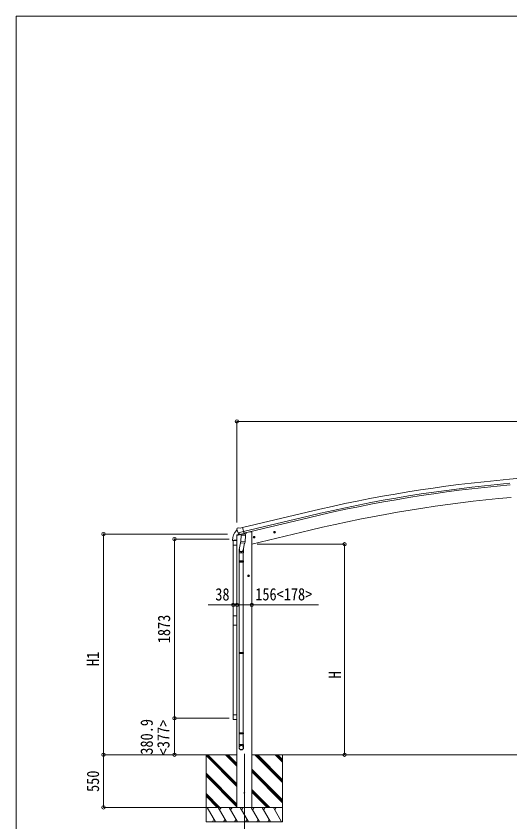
# Model space of a CAD drawing. Units: millimetres at full size, sheet at 1:35. Extents: x -9783 to 9892, y -6828 to 6752.
# Drawn here: x -9783 to -4616, y -1671 to 6752 of the extents above; entities that cross this region are included whole.
import ezdxf
from ezdxf.enums import TextEntityAlignment as Align

# ---------------------------------------------------------------- set-up
doc = ezdxf.new("R2010")
doc.units = ezdxf.units.MM
doc.header["$LTSCALE"] = 35
doc.header["$PDMODE"] = 32
doc.header["$PDSIZE"] = 35
for name, color, linetype, lineweight in [('0-0_0', 7, 'Continuous', 9), ('0-1_本体', 4, 'Continuous', 9), ('0-2_部品', 7, 'Continuous', 9), ('0-8_PARTS2', 2, 'Continuous', 9), ('0-A_寸法', 6, 'Continuous', 9), ('1-0_FRAME', 6, 'Continuous', 9), ('1-1_GLASS', 4, 'Continuous', 9), ('1-2_GLASS_SEAL', 7, 'Continuous', 9), ('1-A', 6, 'Continuous', 9), ('F-0_240', 7, 'Continuous', 9)]:
    doc.layers.add(name, color=color, linetype=linetype, lineweight=lineweight)
doc.styles.add('ＭＳ ゴシック', font='')
doc.styles.get('ＭＳ ゴシック').set_extended_font_data('MS Gothic')

msp = doc.modelspace()

# ---------------------------------------------------------------- linework, layer by layer
at = {"layer": '0-0_0'}
for p, q in [((-7472.55, -968.88), (-7871.22, -968.88)), ((-7794.3, -968.88), (-7794.3, -1668.88)), ((-7472.05, -1300.64), (-7794.3, -978.39)), ((-7472.05, -1286.5), (-7789.66, -968.89)), ((-7472.05, -1272.36), (-7775.52, -968.89)), ((-7472.05, -1088.51), (-7591.68, -968.88)), ((-7472.05, -1074.37), (-7577.54, -968.88)), ((-7472.05, -1060.23), (-7563.4, -968.88)), ((-7316.55, -968.88), (-447.58, -968.88)), ((-6994.3, -1257.89), (-7283.32, -968.88)), ((-6994.3, -1243.75), (-7269.17, -968.88)), ((-6994.3, -1229.61), (-7255.03, -968.88)), ((-6994.3, -1045.76), (-7071.18, -968.88)), ((-6994.3, -1031.62), (-7057.04, -968.88)), ((-7042.89, -968.89), (-7042.9, -968.88)), ((-6994.3, -1017.47), (-7042.88, -968.89)), ((-6994.3, -968.88), (-6994.3, -1668.88)), ((-7472.05, -1484.49), (-7794.3, -1162.24)), ((-7472.05, -1498.63), (-7794.3, -1176.38)), ((-6994.3, -1441.74), (-7316.55, -1119.49)), ((-6994.3, -1455.88), (-7316.55, -1133.63)), ((-6994.3, -1470.02), (-7316.55, -1147.77)), ((-7472.05, -1512.77), (-7794.3, -1190.52)), ((-7129.29, -1518.88), (-7316.55, -1331.62)), ((-7143.44, -1518.88), (-7316.55, -1345.76)), ((-7649.79, -1518.88), (-7794.3, -1374.37)), ((-7663.94, -1518.88), (-7794.3, -1388.51)), ((-7678.08, -1518.88), (-7794.3, -1402.65)), ((-7157.58, -1518.88), (-7316.55, -1359.9)), ((-7794.3, -1518.88), (-6994.3, -1518.88)), ((-7697.41, -1668.88), (-7784.01, -1518.88)), ((-7581.94, -1668.88), (-7668.54, -1518.88)), ((-7638.54, -1518.88), (-7653.54, -1544.86)), ((-7466.47, -1668.88), (-7553.07, -1518.88)), ((-7538.07, -1544.86), (-7523.07, -1518.88)), ((-7351, -1668.88), (-7437.6, -1518.88)), ((-7422.6, -1544.86), (-7407.6, -1518.88)), ((-7235.53, -1668.88), (-7322.13, -1518.88)), ((-7307.13, -1544.86), (-7292.13, -1518.88)), ((-7120.06, -1668.88), (-7206.66, -1518.88)), ((-7191.66, -1544.86), (-7176.66, -1518.88)), ((-7004.59, -1668.88), (-7091.19, -1518.88)), ((-7076.19, -1544.86), (-7061.19, -1518.88)), ((-6994.3, -1668.88), (-7794.3, -1668.88)), ((-7712.41, -1642.9), (-7727.41, -1668.88)), ((-7596.94, -1642.9), (-7611.94, -1668.88)), ((-7481.47, -1642.9), (-7496.47, -1668.88)), ((-7366, -1642.9), (-7381, -1668.88)), ((-7250.53, -1642.9), (-7265.53, -1668.88)), ((-7135.06, -1642.9), (-7150.06, -1668.88))]:
    msp.add_line(p, q, dxfattribs=at)
at = {"layer": '0-1_本体'}
for p, q in [((-3928.52, 1971.5), (-4619.94, 1911.27)), ((-7412.53, 1405.35), (-6736.85, 1567.3)), ((-7402.45, 1363.37), (-6726.78, 1525.32)), ((-7398.53, 1347.01), (-6722.86, 1508.96)), ((-7317.05, 1231.12), (-6706.24, 1377.76)), ((-7316.72, 1361.12), (-7316.72, -1518.88)), ((-7472.72, 1322.15), (-7472.72, -1518.88))]:
    msp.add_line(p, q, dxfattribs=at)
msp.add_lwpolyline([(-7316.72, 1361.12), (-7336.72, 1361.12), (-7370.56, 1353)], dxfattribs=at)
for centre, radius, start, end in [((-3364.09, -12503.95), 14469.82, 94.97901, 103.47901), ((-3364.09, -12503.95), 14426.65, 94.97901, 103.47901), ((-3364.09, -12503.95), 14409.82, 94.97901, 103.47901), ((-3346.67, -12617.05), 14392.42, 95.00113, 103.49889)]:
    msp.add_arc(centre, radius, start, end, dxfattribs=at)
at = {"layer": '0-2_部品'}
for p, q in [((-7473.99, 1389.75), (-7473.71, 1388.6)), ((-7473.99, 1389.75), (-7473.71, 1388.6)), ((-7469.77, 1398.33), (-7473.63, 1392.03)), ((-7469.77, 1398.33), (-7473.63, 1392.03)), ((-7466.67, 1400.58), (-7453.49, 1403.74)), ((-7466.67, 1400.58), (-7453.49, 1403.74)), ((-7459.93, 1349.44), (-7402.43, 1363.25)), ((-7459.93, 1349.44), (-7402.43, 1363.25)), ((-7443.08, 1334.53), (-7459.46, 1349.03)), ((-7443.08, 1334.53), (-7459.46, 1349.03)), ((-7438.93, 1401.06), (-7452.19, 1403.76)), ((-7438.93, 1401.06), (-7452.19, 1403.76)), ((-7438.93, 1401.06), (-7413, 1407.29)), ((-7438.93, 1401.06), (-7413, 1407.29)), ((-7370.56, 1353.78), (-7370.56, 1350.46)), ((-7370.56, 1353.78), (-7370.56, 1350.46)), ((-7088.25, 1355.06), (-7068.8, 1359.73)), ((-7088.25, 1355.06), (-7068.8, 1359.73)), ((-7083.69, 1362.84), (-7085.82, 1355.64)), ((-7083.69, 1362.84), (-7085.82, 1355.64)), ((-7076.39, 1364.59), (-7083.69, 1362.84)), ((-7076.39, 1364.59), (-7083.69, 1362.84)), ((-7076.19, 1347.67), (-7080.86, 1367.12)), ((-7076.19, 1347.67), (-7080.86, 1367.12)), ((-7071.23, 1359.15), (-7076.39, 1364.59)), ((-7071.23, 1359.15), (-7076.39, 1364.59)), ((-7073.36, 1351.95), (-7071.23, 1359.15)), ((-7073.36, 1351.95), (-7071.23, 1359.15)), ((-7475.11, 1321.42), (-7432.41, 1331.67)), ((-7475.11, 1321.42), (-7432.41, 1331.67)), ((-7475.11, 1328.31), (-7475.11, 1321.42)), ((-7475.11, 1328.31), (-7475.11, 1321.42)), ((-7446.61, 1337.52), (-7472.81, 1331.23)), ((-7446.61, 1337.52), (-7472.81, 1331.23)), ((-7432.88, 1265.13), (-7447.4, 1177.36)), ((-7432.88, 1265.13), (-7447.4, 1177.36)), ((-7440.37, 1333.97), (-7432.85, 1335.77)), ((-7440.37, 1333.97), (-7432.85, 1335.77)), ((-7439.54, 1334.07), (-7438.01, 1334.44)), ((-7439.54, 1334.07), (-7438.01, 1334.44)), ((-7438.01, 1334.44), (-7401.3, 1343.25)), ((-7438.01, 1334.44), (-7401.3, 1343.25)), ((-7436.17, 1334.21), (-7436.22, 1333.47)), ((-7436.17, 1334.21), (-7436.22, 1333.47)), ((-7435.46, 1332.43), (-7409.65, 1325.99)), ((-7435.46, 1332.43), (-7409.65, 1325.99)), ((-7428.55, 1327.08), (-7433.22, 1260.25)), ((-7428.55, 1327.08), (-7433.22, 1260.25)), ((-7382.86, 1323.89), (-7428.55, 1327.08)), ((-7382.86, 1323.89), (-7428.55, 1327.08)), ((-7426.77, 1330.26), (-7427, 1326.98)), ((-7426.77, 1330.26), (-7427, 1326.98)), ((-7407.25, 1341.43), (-7408.27, 1326.82)), ((-7407.25, 1341.43), (-7408.27, 1326.82)), ((-7401.3, 1343.25), (-7399.77, 1343.62)), ((-7401.3, 1343.25), (-7399.77, 1343.62)), ((-7398.22, 1345.72), (-7397.27, 1345.66)), ((-7398.22, 1345.72), (-7397.27, 1345.66)), ((-7397.27, 1345.66), (-7383.96, 1330.34)), ((-7397.27, 1345.66), (-7383.96, 1330.34)), ((-7393.28, 1341.06), (-7374.39, 1345.6)), ((-7393.28, 1341.06), (-7374.39, 1345.6)), ((-7387.53, 1257.05), (-7382.86, 1323.89)), ((-7387.53, 1257.05), (-7382.86, 1323.89)), ((-7383.96, 1330.34), (-7384.4, 1324)), ((-7383.96, 1330.34), (-7384.4, 1324)), ((-7302.08, 1303.31), (-7282.63, 1307.98)), ((-7302.08, 1303.31), (-7282.63, 1307.98)), ((-7297.52, 1311.09), (-7299.65, 1303.89)), ((-7297.52, 1311.09), (-7299.65, 1303.89)), ((-7290.22, 1312.84), (-7297.52, 1311.09)), ((-7290.22, 1312.84), (-7297.52, 1311.09)), ((-7290.02, 1295.92), (-7294.69, 1315.37)), ((-7290.02, 1295.92), (-7294.69, 1315.37)), ((-7285.06, 1307.4), (-7290.22, 1312.84)), ((-7285.06, 1307.4), (-7290.22, 1312.84)), ((-7287.19, 1300.2), (-7285.06, 1307.4)), ((-7287.19, 1300.2), (-7285.06, 1307.4)), ((-7434.08, 1247.78), (-7433.21, 1260.25)), ((-7434.08, 1247.78), (-7433.21, 1260.25)), ((-7433.68, 1246.42), (-7433.69, 1246.42)), ((-7433.68, 1246.42), (-7433.69, 1246.42)), ((-7387.53, 1257.05), (-7433.22, 1260.25)), ((-7387.53, 1257.05), (-7433.22, 1260.25)), ((-7432.24, 1245.64), (-7390.54, 1242.73)), ((-7432.24, 1245.64), (-7390.54, 1242.73)), ((-7394.05, 1242.97), (-7406.7, 1168.04)), ((-7394.05, 1242.97), (-7406.7, 1168.04)), ((-7387.54, 1257.05), (-7388.43, 1244.36)), ((-7387.54, 1257.05), (-7388.43, 1244.36)), ((-7449.55, 1140.2), (-7449.55, 1174.55)), ((-7449.55, 1140.2), (-7449.55, 1174.55)), ((-7403.55, 1140.2), (-7449.55, 1140.2)), ((-7403.55, 1140.2), (-7449.55, 1140.2)), ((-7447.55, 1140.2), (-7447.55, 1057.68)), ((-7447.55, 1140.2), (-7447.55, 1057.68)), ((-7405.55, 1140.2), (-7405.55, 1057.68)), ((-7405.55, 1140.2), (-7405.55, 1057.68)), ((-7403.55, 1174.86), (-7403.55, 1140.2)), ((-7403.55, 1174.86), (-7403.55, 1140.2)), ((-7449.55, 1055.68), (-7448.55, 1057.68)), ((-7449.55, 1055.68), (-7448.55, 1057.68)), ((-7403.55, 1055.68), (-7449.55, 1055.68)), ((-7403.55, 1055.68), (-7449.55, 1055.68)), ((-7403.55, 1047.68), (-7449.55, 1047.68)), ((-7403.55, 1047.68), (-7449.55, 1047.68)), ((-7404.55, 1057.68), (-7448.55, 1057.68)), ((-7404.55, 1057.68), (-7448.55, 1057.68)), ((-7404.55, 1045.68), (-7448.55, 1045.68)), ((-7404.55, 1045.68), (-7448.55, 1045.68)), ((-7447.55, 1045.68), (-7447.55, 101.49)), ((-7447.55, 1045.68), (-7447.55, 101.49)), ((-7405.55, 1045.68), (-7405.55, 101.49)), ((-7405.55, 1045.68), (-7405.55, 101.49)), ((-7403.55, 1055.68), (-7404.55, 1057.68)), ((-7403.55, 1055.68), (-7404.55, 1057.68)), ((-7403.55, 1047.68), (-7404.55, 1045.68)), ((-7403.55, 1047.68), (-7404.55, 1045.68)), ((-7403.55, 1055.68), (-7403.55, 1047.68)), ((-7403.55, 1055.68), (-7403.55, 1047.68)), ((-7341.05, 901.62), (-7361.05, 901.62)), ((-7341.05, 901.62), (-7361.05, 901.62)), ((-7351.05, 909.13), (-7357.55, 905.37)), ((-7351.05, 909.13), (-7357.55, 905.37)), ((-7357.55, 905.37), (-7357.55, 897.87)), ((-7357.55, 905.37), (-7357.55, 897.87)), ((-7357.55, 897.87), (-7351.05, 894.11)), ((-7357.55, 897.87), (-7351.05, 894.11)), ((-7351.05, 891.62), (-7351.05, 911.62)), ((-7351.05, 891.62), (-7351.05, 911.62)), ((-7344.55, 905.37), (-7351.05, 909.13)), ((-7344.55, 905.37), (-7351.05, 909.13)), ((-7449.55, 99.49), (-7448.55, 101.49)), ((-7449.55, 99.49), (-7448.55, 101.49)), ((-7403.55, 99.49), (-7449.55, 99.49)), ((-7403.55, 99.49), (-7449.55, 99.49)), ((-7403.55, 91.49), (-7449.55, 91.49)), ((-7403.55, 91.49), (-7449.55, 91.49)), ((-7404.55, 101.49), (-7448.55, 101.49)), ((-7404.55, 101.49), (-7448.55, 101.49)), ((-7404.55, 89.49), (-7448.55, 89.49)), ((-7404.55, 89.49), (-7448.55, 89.49)), ((-7447.55, 89.49), (-7447.55, -738.43)), ((-7447.55, 89.49), (-7447.55, -738.43)), ((-7405.55, 89.49), (-7405.55, -738.43)), ((-7405.55, 89.49), (-7405.55, -738.43)), ((-7403.55, 99.49), (-7404.55, 101.49)), ((-7403.55, 99.49), (-7404.55, 101.49)), ((-7403.55, 91.49), (-7404.55, 89.49)), ((-7403.55, 91.49), (-7404.55, 89.49)), ((-7403.55, 99.49), (-7403.55, 91.49)), ((-7403.55, 99.49), (-7403.55, 91.49)), ((-7449.55, -740.43), (-7448.55, -738.43)), ((-7449.55, -740.43), (-7448.55, -738.43)), ((-7403.55, -740.43), (-7449.55, -740.43)), ((-7403.55, -740.43), (-7449.55, -740.43)), ((-7403.55, -748.43), (-7449.55, -748.43)), ((-7403.55, -748.43), (-7449.55, -748.43)), ((-7404.55, -738.43), (-7448.55, -738.43)), ((-7404.55, -738.43), (-7448.55, -738.43)), ((-7404.55, -750.43), (-7448.55, -750.43)), ((-7404.55, -750.43), (-7448.55, -750.43)), ((-7447.55, -750.43), (-7447.55, -860.43)), ((-7447.55, -750.43), (-7447.55, -860.43)), ((-7405.55, -750.43), (-7405.55, -860.43)), ((-7405.55, -750.43), (-7405.55, -860.43)), ((-7403.55, -740.43), (-7404.55, -738.43)), ((-7403.55, -740.43), (-7404.55, -738.43)), ((-7403.55, -748.43), (-7404.55, -750.43)), ((-7403.55, -748.43), (-7404.55, -750.43)), ((-7403.55, -740.43), (-7403.55, -748.43)), ((-7403.55, -740.43), (-7403.55, -748.43)), ((-7449.55, -894.58), (-7449.55, -860.43)), ((-7403.55, -860.43), (-7449.55, -860.43)), ((-7449.55, -894.58), (-7449.55, -860.43)), ((-7403.55, -860.43), (-7449.55, -860.43)), ((-7403.55, -894.58), (-7403.55, -860.43)), ((-7403.55, -894.58), (-7403.55, -860.43))]:
    msp.add_line(p, q, dxfattribs=at)
for points in [[(-7460.2, 1350.02), (-7459.62, 1349.18), (-7459.46, 1349.03)], [(-7460.2, 1350.02), (-7459.62, 1349.18), (-7459.46, 1349.03)], [(-7407.57, 1341.84), (-7397.85, 1344.18), (-7413, 1407.29)], [(-7407.57, 1341.84), (-7397.85, 1344.18), (-7413, 1407.29)], [(-7085.82, 1355.64), (-7080.66, 1350.2), (-7073.36, 1351.95)], [(-7085.82, 1355.64), (-7080.66, 1350.2), (-7073.36, 1351.95)], [(-7407.57, 1341.84), (-7407.81, 1341.69), (-7432.57, 1335.74), (-7432.85, 1335.77)], [(-7407.57, 1341.84), (-7407.81, 1341.69), (-7432.57, 1335.74), (-7432.85, 1335.77)], [(-7299.65, 1303.89), (-7294.49, 1298.45), (-7287.19, 1300.2)], [(-7299.65, 1303.89), (-7294.49, 1298.45), (-7287.19, 1300.2)], [(-7449.55, 1055.68), (-7449.55, 1047.68), (-7448.55, 1045.68)], [(-7449.55, 1055.68), (-7449.55, 1047.68), (-7448.55, 1045.68)], [(-7351.05, 894.11), (-7344.55, 897.87), (-7344.55, 905.37)], [(-7351.05, 894.11), (-7344.55, 897.87), (-7344.55, 905.37)], [(-7449.55, 99.49), (-7449.55, 91.49), (-7448.55, 89.49)], [(-7449.55, 99.49), (-7449.55, 91.49), (-7448.55, 89.49)], [(-7449.55, -740.43), (-7449.55, -748.43), (-7448.55, -750.43)], [(-7449.55, -740.43), (-7449.55, -748.43), (-7448.55, -750.43)]]:
    msp.add_lwpolyline(points, dxfattribs=at)
for centre, radius in [((-7078.53, 1357.39), 8.5), ((-7078.53, 1357.39), 8.5), ((-7078.53, 1357.39), 7.7), ((-7078.53, 1357.39), 7.7), ((-7078.53, 1357.39), 6.5), ((-7078.53, 1357.39), 6.5), ((-7292.35, 1305.64), 8.5), ((-7292.35, 1305.64), 8.5), ((-7292.35, 1305.64), 7.7), ((-7292.35, 1305.64), 7.7), ((-7292.35, 1305.64), 6.5), ((-7292.35, 1305.64), 6.5), ((-7351.05, 901.62), 8.5), ((-7351.05, 901.62), 8.5), ((-7351.05, 901.62), 7.7), ((-7351.05, 901.62), 7.7), ((-7351.05, 901.62), 6.5), ((-7351.05, 901.62), 6.5)]:
    msp.add_circle(centre, radius, dxfattribs=at)
at = {"layer": '0-2_部品', "color": 4}
msp.add_circle((-7394.8, -1368.88), 4.5, dxfattribs=at)
msp.add_circle((-7394.8, -1368.88), 4.5, dxfattribs=at)
at = {"layer": '0-2_部品'}
for centre, radius, start, end in [((-7276.91, 1435.85), 202.4, 193.5, 205.09125), ((-7276.91, 1435.85), 202.4, 193.5, 205.09125), ((-7465.51, 1395.71), 5, 103.5, 148.5), ((-7465.51, 1395.71), 5, 103.5, 148.5), ((-7452.79, 1400.82), 3, 78.5, 103.5), ((-7452.79, 1400.82), 3, 78.5, 103.5), ((-7375.56, 1350.46), 5, 283.5, 0), ((-7375.56, 1350.46), 5, 283.5, 0), ((-7472.11, 1328.31), 3, 103.5, 180), ((-7472.11, 1328.31), 3, 103.5, 180), ((-7439.65, 1334.56), 0.5, 248.23754, 283.5), ((-7439.65, 1334.56), 0.5, 248.23754, 283.5), ((-7436.67, 1334.25), 0.5, 356, 103.5), ((-7436.67, 1334.25), 0.5, 356, 103.5), ((-7435.22, 1333.4), 1, 176, 256), ((-7435.22, 1333.4), 1, 176, 256), ((-7409.3, 1326.97), 1.03, 250.03897, 351.96569), ((-7409.3, 1326.97), 1.03, 250.03897, 351.96569), ((-7406.65, 1341.35), 0.604, 100.59842, 172.20595), ((-7406.65, 1341.35), 0.604, 100.59842, 172.20595), ((-7399.89, 1344.11), 0.5, 283.5, 318.76246), ((-7399.89, 1344.11), 0.5, 283.5, 318.76246), ((-7432.14, 1247.61), 1.95, 175.04017, 217.47766), ((-7432.14, 1247.61), 1.95, 175.04017, 217.47766), ((-7432.1, 1247.64), 2, 217.40962, 266), ((-7432.1, 1247.64), 2, 217.40962, 266), ((-7390.4, 1244.72), 2, 266, 349.46843), ((-7390.4, 1244.72), 2, 266, 349.46843)]:
    msp.add_arc(centre, radius, start, end, dxfattribs=at)
for centre, major_axis, ratio, start_param, end_param in [((-7471.07, 1390.46), (-1.57, -2.57), 0.99628, 4.712389, 5.4996506), ((-7471.07, 1390.46), (-1.57, -2.57), 0.99628, 4.712389, 5.4996506), ((-7441.09, 1336.79), (-0.73, -2.92), 0.997631, 5.8041905, 6.6006116), ((-7441.09, 1336.79), (-0.73, -2.92), 0.997631, 5.8041905, 6.6006116), ((-7441.04, 1337.02), (2.63, 3.16), 0.650902, 4.0958226, 4.1686332), ((-7441.04, 1337.02), (2.63, 3.16), 0.650902, 4.0958226, 4.1686332), ((-7441.07, 1336.89), (-0.73, -2.92), 0.997631, 0.3902369, 0.4789948), ((-7441.07, 1336.89), (-0.73, -2.92), 0.997631, 0.3902369, 0.4789948), ((-7426.55, 1174.86), (23, 0), 0.996195, 2.5560258, 6.5663028), ((-7426.55, 1174.86), (23, 0), 0.996195, 2.5560258, 6.5663028), ((-7426.55, 1174.86), (21, 0), 0.996195, 2.9349147, 5.9512394), ((-7426.55, 1174.86), (21, 0), 0.996195, 2.9349147, 5.9512394), ((-7426.55, -892.83), (-23, 0), 0.996195, 3.1415927, 6.2831853), ((-7426.55, -892.83), (-23, 0), 0.996195, 3.1415927, 6.2831853), ((-7426.55, -894.58), (-23, 0), 0.996195, 3.1415927, 6.2831853), ((-7426.55, -894.58), (-23, 0), 0.996195, 3.1415927, 6.2831853), ((-7426.55, -894.58), (0, -23.43), 0.981806, 4.712389, 7.8539816), ((-7426.55, -894.58), (0, -23.43), 0.981806, 4.712389, 7.8539816)]:
    msp.add_ellipse(centre, major_axis=major_axis, ratio=ratio, start_param=start_param, end_param=end_param, dxfattribs=at)
msp.add_ellipse((-7426.55, -894.58), major_axis=(21, 0), ratio=0.996195, dxfattribs=at)
msp.add_ellipse((-7426.55, -894.58), major_axis=(21, 0), ratio=0.996195, dxfattribs=at)
at = {"layer": '0-8_PARTS2'}
msp.add_line((-7394.8, -959.67), (-7394.8, -1809.91), dxfattribs=at)
at = {"layer": '0-A_寸法'}
for p, q in [((-7472.72, 2515.02), (-7472.72, 1460.2)), ((-290.72, 2515.02), (-7472.72, 2515.02)), ((-8868.39, 1337.87), (-7570.13, 1337.87)), ((-8868.39, -968.88), (-8868.39, 1337.87)), ((-8125.58, 1284.98), (-8125.58, -588.02)), ((-6345.23, 1231.12), (-7262.07, 1231.12)), ((-6345.23, -968.88), (-6345.23, 1231.12)), ((-7472.72, 597.89), (-7316.72, 597.89)), ((-7316.72, 597.89), (-6620.56, 597.89)), ((-8868.39, -968.88), (-8012.99, -968.88)), ((-8868.39, -1518.88), (-8868.39, -968.88)), ((-6345.23, -968.88), (-6788.09, -968.88)), ((-8868.39, -1518.88), (-7794.3, -1518.88))]:
    msp.add_line(p, q, dxfattribs=at)
for p in [(-7472.72, 2515.02), (-8868.39, 1337.87), (-6345.23, 1231.12), (-7472.72, 597.89), (-7316.72, 597.89), (-8868.39, -968.88), (-6345.23, -968.88), (-8868.39, -1518.88)]:
    msp.add_point(p, dxfattribs=at)
at = {"layer": '1-0_FRAME'}
for p, q in [((-8125.58, 1284.98), (-7552.05, 1284.98)), ((-7472.72, 597.89), (-7772.72, 597.89)), ((-8125.58, -588.02), (-7552.05, -588.02)), ((-8125.58, -968.88), (-7552.05, -968.88))]:
    msp.add_line(p, q, dxfattribs=at)
for p in [(-8125.58, 1284.98), (-7510.75, 597.89), (-7472.72, 597.89), (-8125.58, -588.02), (-8125.58, -968.88)]:
    msp.add_point(p, dxfattribs=at)
at = {"layer": '1-1_GLASS'}
for p, q in [((-7510.72, 1223.08), (-7510.72, 484.08)), ((-7472.72, 1223.08), (-7472.72, 484.08)), ((-7510.72, 386.08), (-7510.72, -552.92)), ((-7472.72, -552.92), (-7472.72, 386.08))]:
    msp.add_line(p, q, dxfattribs=at)
at = {"layer": '1-2_GLASS_SEAL'}
for p, q in [((-7519.22, 1285.07), (-7519.22, 1273.32)), ((-7518.72, 1272.82), (-7512.46, 1259.32)), ((-7511.96, 1266.58), (-7511.96, 1259.82)), ((-7511.72, 1223.08), (-7511.72, 1266.78)), ((-7506.22, 1272.28), (-7477.22, 1272.28)), ((-7505.96, 1272.58), (-7472.72, 1272.58)), ((-7471.72, 1266.78), (-7471.72, 1223.08)), ((-7471.72, 1223.08), (-7511.72, 1223.08)), ((-7511.72, -552.92), (-7511.72, -596.62)), ((-7471.72, -552.92), (-7511.72, -552.92)), ((-7471.72, -596.62), (-7471.72, -552.92)), ((-7506.22, -602.12), (-7477.22, -602.12))]:
    msp.add_line(p, q, dxfattribs=at)
msp.add_lwpolyline([(-7511.72, 484.08), (-7471.72, 484.08), (-7471.72, 386.08), (-7511.72, 386.08)], close=True, dxfattribs=at)
for centre, radius, start, end in [((-7366.96, 1271.57), 152.26, 135.14293, 180), ((-7470.47, 1373.6), 6.95, 95.39711, 129.45641), ((-7518.72, 1273.32), 0.5, 180, 270), ((-7505.96, 1266.58), 6, 90, 180), ((-7506.22, 1266.78), 5.5, 90, 180), ((-7477.22, 1266.78), 5.5, 0, 90), ((-7512.46, 1259.82), 0.5, 270, 0), ((-7506.22, -596.62), 5.5, 180, 270), ((-7477.22, -596.62), 5.5, 270, 0)]:
    msp.add_arc(centre, radius, start, end, dxfattribs=at)
at = {"layer": '1-A'}
for p, q in [((-7472.72, 597.89), (-7510.75, 597.89)), ((-8125.58, -968.88), (-8125.58, -588.02))]:
    msp.add_line(p, q, dxfattribs=at)
at = {"layer": 'F-0_240', "color": 5}
for q in [(-9783.03, -6828.1), (9396.97, 6751.9)]:
    msp.add_line((-9783.03, 6751.9), q, dxfattribs=at)

# ---------------------------------------------------------------- texts
at = {"layer": '0-A_寸法', "color": 7, "style": 'ＭＳ ゴシック', "width": 0.85}
msp.add_text('156<178>', height=129, dxfattribs=at).set_placement((-7280.72, 605.89), align=Align.BOTTOM_LEFT)
for s, p in [('H1', (-8876.39, -41.5)), ('H', (-6345.23, -170.88)), ('550', (-8876.39, -1357.88))]:
    msp.add_text(s, height=129, rotation=90, dxfattribs=at).set_placement(p, align=Align.BOTTOM_LEFT)
at = {"layer": '1-0_FRAME', "color": 7, "style": 'ＭＳ ゴシック', "width": 0.85}
msp.add_text('38', height=129, dxfattribs=at).set_placement((-7698.72, 604.89), align=Align.BOTTOM_LEFT)
for s, p in [('1873', (-8132.58, 196.48)), ('380.9', (-8313.94, -968.45)), ('<377>', (-8139.45, -975.2))]:
    msp.add_text(s, height=129, rotation=90, dxfattribs=at).set_placement(p, align=Align.BOTTOM_LEFT)

doc.saveas('drawing.dxf')
